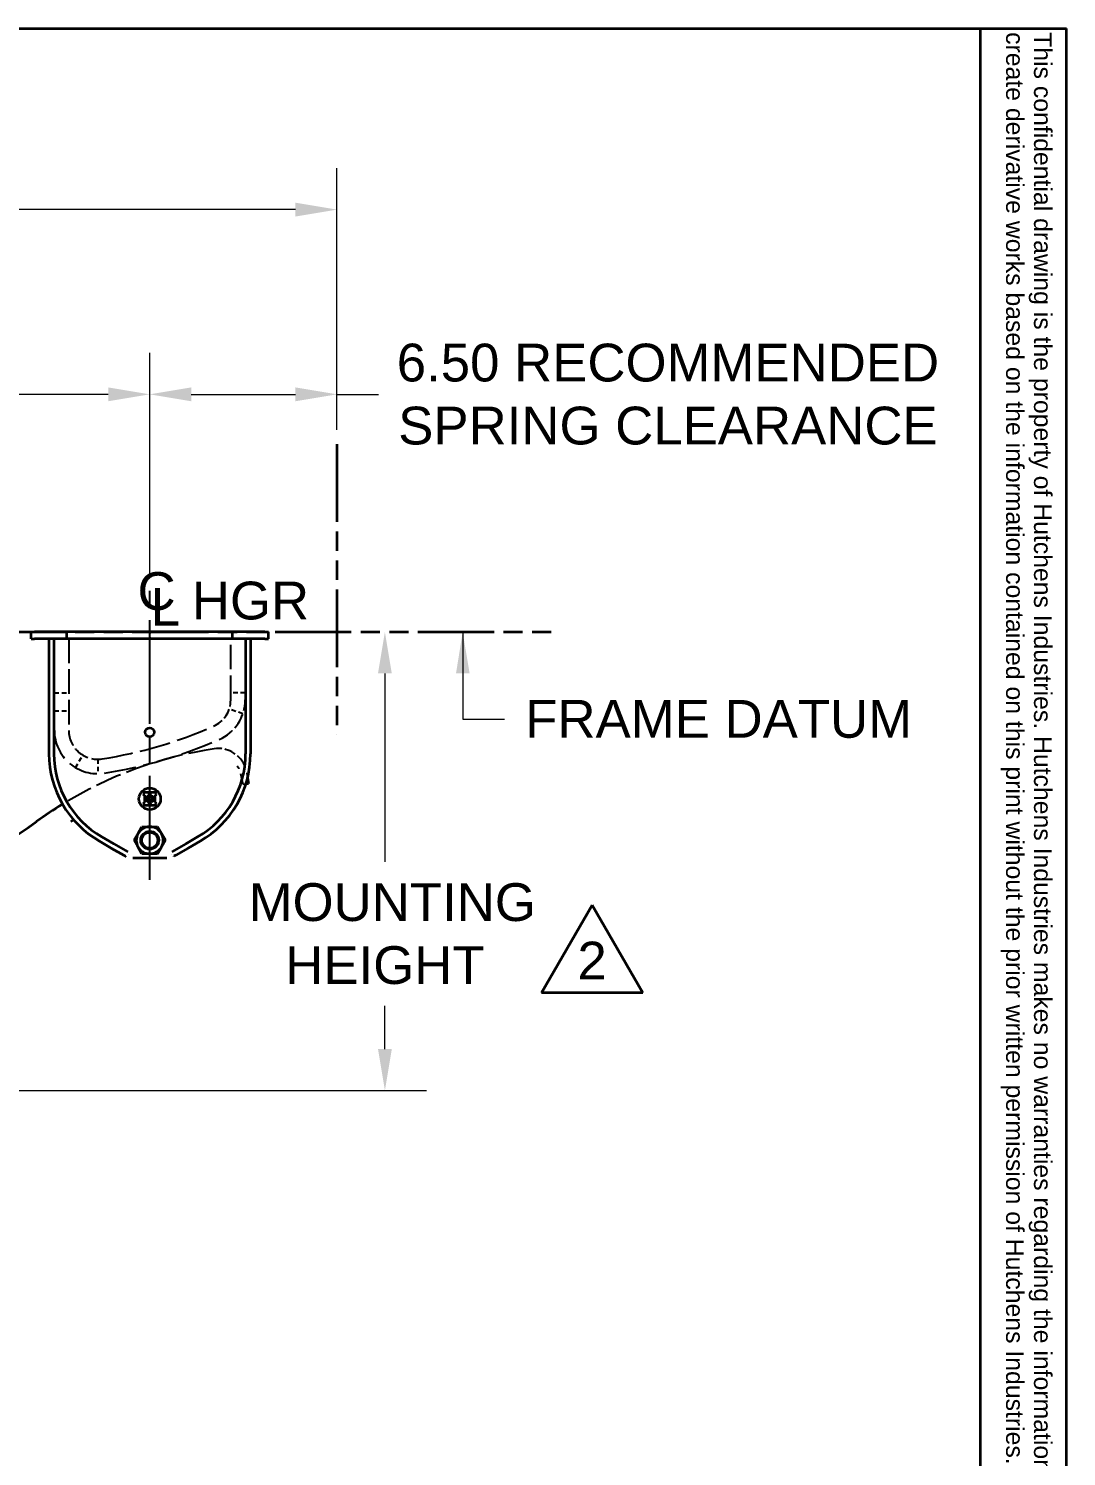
# Model space of a CAD drawing. Header units: inches. Extents: x 8 to 267, y 4 to 172.
# Drawn here: x 230.58 to 266.63, y 122.26 to 171.84 of the extents above; entities that cross this region are included whole.
import ezdxf
from ezdxf.enums import TextEntityAlignment as Align

# ---------------------------------------------------------------- set-up
doc = ezdxf.new("R2010")
doc.units = ezdxf.units.IN
doc.header["$LTSCALE"] = 8
doc.header["$MEASUREMENT"] = 0
for name, pattern in [('CHAIN', [0.7087, 0.4724, -0.0591, 0.1181, -0.0591]), ('DASHED', [0.2067, 0.1654, -0.0413]), ('DOUBLE_DASH_CHAIN', [1.2403, 0.6614, -0.0827, 0.1654, -0.0827, 0.1654, -0.0827])]:
    doc.linetypes.add(name, pattern=pattern)
for name, color, linetype, lineweight in [('Centerline(Hutchens)', 7, 'Continuous', 25), ('Dimensions(Hutchens)', 7, 'Continuous', 25), ('Hidden Edges(Hutchens)', 7, 'DASHED', 25), ('Phantom Lines(Hutchens)', 7, 'DOUBLE_DASH_CHAIN', 70), ('Sketch Geometry(Hutchens)', 7, 'Continuous', 35), ('Symbols(Hutchens)', 7, 'Continuous', 25), ('Visible Edges(Hutchens)', 7, 'Continuous', 35)]:
    doc.layers.add(name, color=color, linetype=linetype, lineweight=lineweight)
doc.styles.add('Hutchens .164', font='ARIAL.TTF')
doc.styles.add('Hutchens .180', font='ARIAL.TTF')
doc.dimstyles.new('HUTCHENS STD DIM X.XX', dxfattribs={"dimscale": 8, "dimtxt": 0.164, "dimasz": 0.18, "dimexe": 0.18, "dimexo": 0.0625, "dimgap": 0.09, "dimtad": 0, "dimtih": 1, "dimtoh": 1, "dimrnd": 1e-08, "dimzin": 4, "dimdsep": 46, "dimtxsty": 'Hutchens .164', "dimcen": 0.09, "dimclrd": 211, "dimclre": 211, "dimclrt": 7, "dimadec": 0, "dimazin": 1, "dimtfac": 0.762195, "dimtofl": 0, "dimtmove": 0, "dimatfit": 3, "dimfxl": 0, "dimtolj": 1, "dimtzin": 0, "dimlwd": 9, "dimlwe": 9, "dimarcsym": 0})
doc.dimstyles.new('HUTCHENS STD DIM X.XX$7', dxfattribs={"dimscale": 8, "dimtxt": 0.164, "dimasz": 0.18, "dimexe": 0.18, "dimexo": 0.0625, "dimgap": 0.09, "dimtad": 0, "dimtih": 1, "dimtoh": 1, "dimrnd": 1e-08, "dimzin": 4, "dimdsep": 46, "dimtxsty": 'Hutchens .164', "dimcen": 0.09, "dimclrd": 7, "dimclre": 211, "dimclrt": 7, "dimadec": 0, "dimazin": 1, "dimtfac": 0.762195, "dimtofl": 0, "dimtmove": 0, "dimatfit": 3, "dimfxl": 0, "dimtolj": 1, "dimtzin": 0, "dimlwd": 9, "dimlwe": 9, "dimarcsym": 0})

# ---------------------------------------------------------------- blocks, each defined once
blk = doc.blocks.new('Borders D-SIZE')
at = {"layer": 'Sketch Geometry(Hutchens)'}
for p, q in [((0.9537, 21.4797), (32.9537, 21.4797)), ((32.9537, 21.4797), (32.9537, 0.5117)), ((32.9537, 21.4797), (33.3287, 21.4797)), ((33.3287, 3.8867), (33.3287, 21.4797))]:
    blk.add_line(p, q, dxfattribs=at)
at = {"layer": 'Symbols(Hutchens)', "color": 7, "insert": (33.1541, 21.4641), "char_height": 0.077, "width": 17.587282, "attachment_point": 4, "rotation": 270, "line_spacing_factor": 0.944221, "style": 'Hutchens .180'}
blk.add_mtext('\\fArial|b0|i0;\\H0.0770;This confidential drawing is the property of Hutchens Industries. Hutchens Industries makes no warranties regarding the information on this document. Nothing hereon may be transmitted or disclosed in whole or in part to other parties. The recipient of this drawing agrees not use this information for manufacturing, nor will they modify, distribute, reverse engineer, or create derivative works based on the information contained on this print without the prior written permission of Hutchens Industries. The recipient agrees not to make copies of the document or reproduce in any manner the information in the document and to return it to Hutchens Industries upon request. Any use of this document is acceptance of the terms stated above. ', dxfattribs=at)
at = {"layer": 'Symbols(Hutchens)', "color": 7}
for tag, p, height, style in [('PART_NO_001', (33.0044, 3.3072), 0.164, 'Hutchens .164'), ('REV_001', (32.9953, 1.6532), 0.18, 'Hutchens .180'), ('Sheet_number_001', (33.0516, 1.1699), 0.164, 'Hutchens .164'), ('SHTS_(TOTAL)_001', (33.0533, 0.7091), 0.164, 'Hutchens .164')]:
    blk.add_attdef(tag, p, '', height=height, rotation=270, dxfattribs=dict(at, style=style))
blk = doc.blocks.new('CL HGR')
at = {"layer": 'Symbols(Hutchens)', "color": 7, "char_height": 0.164, "attachment_point": 5, "style": 'Hutchens .164'}
for s, insert in [('C', (0.0294, -0.0028)), ('L', (0.068, -0.0698)), ('HGR', (0.4373, -0.044))]:
    blk.add_mtext(s, dxfattribs=dict(at, insert=insert))
blk = doc.blocks.new('*D38')
at = {"layer": 'Defpoints', "color": 0, "linetype": 'Continuous'}
for p in [(141.228, 165.551), (241.29, 157.408), (141.228, 141.966)]:
    blk.add_point(p, dxfattribs=at)
at = {"layer": 'Dimensions(Hutchens)', "color": 211, "linetype": 'Continuous', "lineweight": 9}
for p, q in [((141.228, 142.466), (141.228, 166.991)), ((241.29, 157.908), (241.29, 166.991)), ((142.668, 165.551), (179.839, 165.551)), ((239.85, 165.551), (202.679, 165.551))]:
    blk.add_line(p, q, dxfattribs=at)
at = {"layer": 'Dimensions(Hutchens)', "color": 211, "linetype": 'Continuous'}
for points in [[(142.668, 165.791), (142.668, 165.311), (141.228, 165.551)], [(239.85, 165.791), (239.85, 165.311), (241.29, 165.551)]]:
    blk.add_solid(points, dxfattribs=at)
at = {"layer": 'Dimensions(Hutchens)', "color": 7, "linetype": 'Continuous', "lineweight": 9, "insert": (191.259, 165.551), "char_height": 1.312, "attachment_point": 5, "style": 'Hutchens .164'}
blk.add_mtext('\\A1;100.06{ REC CLEARANCE\\PREF}', dxfattribs=at)
blk = doc.blocks.new('*D47')
at = {"layer": 'Defpoints', "color": 0, "linetype": 'Continuous'}
for p in [(234.79, 159.137), (234.79, 152.32), (191.29, 152.157)]:
    blk.add_point(p, dxfattribs=at)
at = {"layer": 'Dimensions(Hutchens)', "color": 211, "linetype": 'Continuous', "lineweight": 9}
for p, q in [((191.29, 152.657), (191.29, 160.577)), ((234.79, 152.82), (234.79, 160.577)), ((192.73, 159.137), (210.082, 159.137)), ((233.35, 159.137), (215.998, 159.137))]:
    blk.add_line(p, q, dxfattribs=at)
at = {"layer": 'Dimensions(Hutchens)', "color": 211, "linetype": 'Continuous'}
for points in [[(192.73, 159.377), (192.73, 158.897), (191.29, 159.137)], [(233.35, 159.377), (233.35, 158.897), (234.79, 159.137)]]:
    blk.add_solid(points, dxfattribs=at)
at = {"layer": 'Dimensions(Hutchens)', "color": 7, "linetype": 'Continuous', "lineweight": 9, "insert": (213.04, 159.137), "char_height": 1.312, "attachment_point": 5, "style": 'Hutchens .164'}
blk.add_mtext('\\A1;43.50', dxfattribs=at)
blk = doc.blocks.new('*D48')
at = {"layer": 'Defpoints', "color": 0, "linetype": 'Continuous'}
for p in [(234.79, 159.137), (241.29, 157.408), (234.79, 152.32)]:
    blk.add_point(p, dxfattribs=at)
at = {"layer": 'Dimensions(Hutchens)', "color": 211, "linetype": 'Continuous', "lineweight": 9}
for p, q in [((234.79, 152.82), (234.79, 160.577)), ((241.29, 157.908), (241.29, 160.577)), ((236.23, 159.137), (239.85, 159.137)), ((241.29, 159.137), (242.73, 159.137))]:
    blk.add_line(p, q, dxfattribs=at)
at = {"layer": 'Dimensions(Hutchens)', "color": 211, "linetype": 'Continuous'}
for points in [[(236.23, 159.377), (236.23, 158.897), (234.79, 159.137)], [(239.85, 159.377), (239.85, 158.897), (241.29, 159.137)]]:
    blk.add_solid(points, dxfattribs=at)
at = {"layer": 'Dimensions(Hutchens)', "color": 7, "linetype": 'Continuous', "lineweight": 9, "insert": (252.788, 159.137), "char_height": 1.312, "attachment_point": 5, "style": 'Hutchens .164'}
blk.add_mtext('\\A1;6.50{ RECOMMENDED\\PSPRING CLEARANCE}', dxfattribs=at)
blk = doc.blocks.new('*D49')
at = {"layer": 'Defpoints', "color": 0, "linetype": 'Continuous'}
for p in [(242.957, 150.886), (215.655, 134.965), (242.957, 134.965)]:
    blk.add_point(p, dxfattribs=at)
at = {"layer": 'Dimensions(Hutchens)', "color": 211, "linetype": 'Continuous', "lineweight": 9}
for p, q in [((242.957, 149.446), (242.957, 142.908)), ((242.957, 136.405), (242.957, 137.901)), ((216.155, 134.965), (244.397, 134.965))]:
    blk.add_line(p, q, dxfattribs=at)
at = {"layer": 'Dimensions(Hutchens)', "color": 211, "linetype": 'Continuous'}
for points in [[(242.717, 149.446), (243.197, 149.446), (242.957, 150.886)], [(242.717, 136.405), (243.197, 136.405), (242.957, 134.965)]]:
    blk.add_solid(points, dxfattribs=at)
at = {"layer": 'Dimensions(Hutchens)', "color": 7, "linetype": 'Continuous', "lineweight": 9, "insert": (242.957, 140.404), "char_height": 1.312, "attachment_point": 5, "style": 'Hutchens .164'}
blk.add_mtext('\\A1; MOUNTING\\PHEIGHT', dxfattribs=at)
blk = doc.blocks.new('FLAG')
at = {"layer": 'Sketch Geometry(Hutchens)'}
for p, q in [((-0.22, -0.1905), (0, 0.1905)), ((0, 0.1905), (0.22, -0.1905)), ((0.22, -0.1905), (-0.22, -0.1905))]:
    blk.add_line(p, q, dxfattribs=at)
at = {"layer": 'Symbols(Hutchens)', "color": 7, "style": 'Hutchens .164'}
blk.add_attdef('NO:', text='', height=0.164, dxfattribs=at).set_placement((-0.0034, -0.0497), align=Align.MIDDLE_CENTER)

msp = doc.modelspace()

# ---------------------------------------------------------------- linework, layer by layer
at = {"layer": 'Centerline(Hutchens)', "linetype": 'CHAIN', "ltscale": 0.954115}
msp.add_line((234.79, 142.2856), (234.79, 152.3202), dxfattribs=at)
at = {"layer": 'Hidden Edges(Hutchens)', "ltscale": 0.642537}
for p, q in [((231.4775, 147.4661), (231.4775, 150.6536)), ((231.9775, 150.6536), (231.9775, 147.4661)), ((237.6025, 148.5286), (237.6025, 150.6536)), ((238.1025, 150.6536), (238.1025, 148.5286))]:
    msp.add_line(p, q, dxfattribs=at)
at = {"layer": 'Hidden Edges(Hutchens)', "ltscale": 0.118944}
for p, q in [((231.4775, 148.7786), (231.9775, 148.7786)), ((238.1025, 148.7786), (237.6025, 148.7786)), ((231.4775, 148.1536), (231.9775, 148.1536)), ((238.0231, 148.0471), (237.5496, 148.2076)), ((232.2115, 146.1764), (232.4668, 146.6063)), ((232.9862, 146.4661), (232.9905, 145.9661))]:
    msp.add_line(p, q, dxfattribs=at)
at = {"layer": 'Hidden Edges(Hutchens)', "ltscale": 0.001489}
msp.add_line((237.9488, 145.957), (237.9478, 145.9608), dxfattribs=at)
at = {"layer": 'Hidden Edges(Hutchens)', "ltscale": 0.298367}
msp.add_line((238.0297, 145.5849), (237.9488, 145.957), dxfattribs=at)
at = {"layer": 'Hidden Edges(Hutchens)', "ltscale": 0.084115}
msp.add_line((238.1604, 145.9928), (238.1875, 145.8128), dxfattribs=at)
at = {"layer": 'Hidden Edges(Hutchens)', "ltscale": 0.023474}
msp.add_line((238.1276, 145.5996), (238.0297, 145.5849), dxfattribs=at)
at = {"layer": 'Hidden Edges(Hutchens)', "ltscale": 0.101731, "flags": 128}
msp.add_lwpolyline([(238.0794, 146.2608), (238.0847, 146.2492)], dxfattribs=at)
at = {"layer": 'Hidden Edges(Hutchens)', "ltscale": 0.771961, "flags": 128}
msp.add_lwpolyline([(237.8803, 146.1439), (237.8276, 146.2307)], dxfattribs=at)
at = {"layer": 'Hidden Edges(Hutchens)', "ltscale": 0.089693, "flags": 128}
msp.add_lwpolyline([(237.8803, 146.1439), (237.8834, 146.138)], dxfattribs=at)
at = {"layer": 'Hidden Edges(Hutchens)', "ltscale": 0.275691}
msp.add_arc((236.6025, 148.5286), 1, 293.63086, 0, dxfattribs=at)
at = {"layer": 'Hidden Edges(Hutchens)', "ltscale": 0.413586}
msp.add_arc((236.6025, 148.5286), 1.5, 293.63086, 0, dxfattribs=at)
at = {"layer": 'Hidden Edges(Hutchens)', "ltscale": 0.784015}
msp.add_arc((232.9775, 147.4661), 1.5, 180, 279.04122, dxfattribs=at)
at = {"layer": 'Hidden Edges(Hutchens)', "ltscale": 0.411456}
msp.add_arc((232.9775, 147.4661), 1, 180, 279.04122, dxfattribs=at)
at = {"layer": 'Hidden Edges(Hutchens)', "ltscale": 0.814862}
msp.add_arc((230.64, 162.1563), 15.875, 279.04122, 293.63086, dxfattribs=at)
at = {"layer": 'Hidden Edges(Hutchens)', "ltscale": 0.682576}
msp.add_arc((239.1114, 132.9553), 14.03, 98.55917, 121.60628, dxfattribs=at)
at = {"layer": 'Hidden Edges(Hutchens)', "ltscale": 0.840527}
msp.add_arc((230.64, 162.1563), 16.375, 279.04122, 293.63086, dxfattribs=at)
at = {"layer": 'Hidden Edges(Hutchens)', "ltscale": 0.306081}
msp.add_arc((237.1722, 145.8401), 1, 24.87628, 98.55888, dxfattribs=at)
at = {"layer": 'Phantom Lines(Hutchens)', "lineweight": 35, "ltscale": 0.508823}
msp.add_line((241.29, 157.4083), (241.29, 147.3108), dxfattribs=at)
at = {"layer": 'Phantom Lines(Hutchens)', "lineweight": 35, "ltscale": 0.499897}
msp.add_line((139.9403, 150.8856), (249.0642, 150.8856), dxfattribs=at)
at = {"layer": 'Visible Edges(Hutchens)'}
for p, q in [((230.665, 150.8856), (230.79, 150.8856)), ((230.665, 150.6536), (230.665, 150.8856)), ((231.915, 150.8856), (230.79, 150.8856)), ((232.29, 150.8856), (231.915, 150.8856)), ((231.915, 150.6536), (231.915, 150.8856)), ((234.7588, 150.8856), (232.29, 150.8856)), ((234.79, 150.8543), (234.7588, 150.8856)), ((234.7588, 150.8856), (234.8213, 150.8856)), ((234.8213, 150.8856), (234.79, 150.8543)), ((237.29, 150.8856), (234.8213, 150.8856)), ((237.665, 150.8856), (237.29, 150.8856)), ((238.79, 150.8856), (237.665, 150.8856)), ((237.665, 150.6536), (237.665, 150.8856)), ((238.79, 150.8856), (238.915, 150.8856)), ((238.915, 150.6536), (238.915, 150.8856)), ((230.665, 150.6536), (230.79, 150.6536)), ((231.915, 150.6536), (230.79, 150.6536)), ((231.29, 150.6536), (231.29, 146.6536)), ((231.463, 150.6536), (231.463, 146.6536)), ((232.29, 150.6536), (231.915, 150.6536)), ((234.7588, 150.6536), (232.29, 150.6536)), ((234.7588, 150.6536), (234.79, 150.6848)), ((234.7588, 150.6536), (234.8213, 150.6536)), ((234.79, 150.6848), (234.8213, 150.6536)), ((237.29, 150.6536), (234.8213, 150.6536)), ((237.665, 150.6536), (237.29, 150.6536)), ((238.79, 150.6536), (237.665, 150.6536)), ((238.117, 150.6536), (238.117, 146.6536)), ((238.29, 150.6536), (238.29, 146.6536)), ((238.79, 150.6536), (238.915, 150.6536)), ((238.1875, 145.8128), (238.2176, 145.6132)), ((234.5713, 145.2786), (234.5713, 145.2473)), ((234.7432, 145.3098), (234.6025, 145.3098)), ((234.7744, 145.2473), (234.7744, 145.2786)), ((234.8057, 145.2786), (234.8057, 145.2473)), ((234.9775, 145.3098), (234.8369, 145.3098)), ((235.0088, 145.2473), (235.0088, 145.2786)), ((238.2176, 145.6132), (238.1276, 145.5996)), ((234.5713, 144.9348), (234.5713, 144.9036)), ((234.6025, 145.2161), (234.6073, 145.2161)), ((234.6073, 144.9661), (234.6025, 144.9661)), ((234.6025, 144.8723), (234.7432, 144.8723)), ((234.6073, 145.2161), (234.6073, 144.9661)), ((234.7323, 145.2161), (234.7432, 145.2161)), ((234.7323, 145.2096), (234.7323, 145.2161)), ((234.7323, 144.9661), (234.7323, 144.9725)), ((234.7432, 144.9661), (234.7323, 144.9661)), ((234.7744, 144.9036), (234.7744, 144.9348)), ((234.8057, 144.9348), (234.8057, 144.9036)), ((234.8369, 145.2161), (234.8478, 145.2161)), ((234.8478, 144.9661), (234.8369, 144.9661)), ((234.8369, 144.8723), (234.9775, 144.8723)), ((234.8478, 145.2161), (234.8478, 145.2096)), ((234.8478, 144.9725), (234.8478, 144.9661)), ((234.9728, 145.2161), (234.9775, 145.2161)), ((234.9728, 144.9661), (234.9728, 145.2161)), ((234.9775, 144.9661), (234.9728, 144.9661)), ((235.0088, 144.9036), (235.0088, 144.9348)), ((234.2485, 143.6536), (234.3839, 143.8881)), ((234.3839, 143.8881), (234.5192, 144.1226)), ((234.5192, 144.1226), (234.79, 144.1226)), ((234.79, 144.1226), (235.0608, 144.1226)), ((235.0608, 144.1226), (235.1962, 143.8881)), ((235.1962, 143.8881), (235.3316, 143.6536)), ((233.04, 143.6225), (233.4512, 143.3851)), ((233.1265, 143.7723), (233.5377, 143.5349)), ((233.4512, 143.3851), (233.89, 143.1317)), ((233.5377, 143.5349), (234.0255, 143.2533)), ((234.3839, 143.4191), (234.2485, 143.6536)), ((234.5192, 143.1846), (234.3839, 143.4191)), ((235.1962, 143.4191), (235.0608, 143.1846)), ((235.3316, 143.6536), (235.1962, 143.4191)), ((236.0424, 143.5349), (235.5545, 143.2533)), ((236.1289, 143.3851), (235.69, 143.1317)), ((236.4535, 143.7723), (236.0424, 143.5349)), ((236.54, 143.6225), (236.1289, 143.3851)), ((233.89, 143.1317), (233.9494, 143.0975)), ((233.9494, 143.0975), (233.9527, 143.0956)), ((235.3774, 143.0286), (234.2027, 143.0286)), ((234.79, 143.1846), (234.5192, 143.1846)), ((235.0608, 143.1846), (234.79, 143.1846)), ((235.6306, 143.0975), (235.6274, 143.0956)), ((235.69, 143.1317), (235.6306, 143.0975))]:
    msp.add_line(p, q, dxfattribs=at)
at = {"layer": 'Visible Edges(Hutchens)', "flags": 128}
for points in [[(232.1451, 144.3613), (232.0525, 144.295)], [(233.9527, 143.0956), (233.9562, 143.0936)], [(234.0255, 143.2533), (234.0276, 143.2497)], [(234.0489, 143.1757), (234.0506, 143.1685)], [(235.5311, 143.1757), (235.5295, 143.1685)], [(235.5545, 143.2533), (235.5524, 143.2497)], [(235.6274, 143.0956), (235.6239, 143.0936)]]:
    msp.add_lwpolyline(points, dxfattribs=at)
at = {"layer": 'Visible Edges(Hutchens)'}
for centre, radius in [((234.79, 147.4036), 0.1563), ((234.79, 145.0911), 0.375), ((234.79, 145.0911), 0.0781), ((234.79, 143.6536), 0.3126), ((234.79, 143.6536), 0.3125), ((234.79, 143.6536), 0.28)]:
    msp.add_circle(centre, radius, dxfattribs=at)
for centre, radius, start, end in [((234.79, 146.6536), 3.5, 180, 240), ((234.79, 146.6536), 3.327, 180, 240), ((234.79, 146.6536), 3.327, 300, 0), ((234.79, 146.6536), 3.5, 300, 0), ((234.6025, 145.2786), 0.0312, 90, 180), ((234.7432, 145.2786), 0.0312, 0, 90), ((234.8369, 145.2786), 0.0312, 90, 180), ((234.9775, 145.2786), 0.0313, 0, 90), ((239.1114, 132.9553), 14.03, 121.60628, 126.01567), ((234.6025, 145.2473), 0.0313, 180, 270), ((234.6025, 144.9348), 0.0312, 90, 180), ((234.6025, 144.9036), 0.0313, 180, 270), ((234.79, 145.0911), 0.117, 126.89406, 233.10594), ((234.701, 145.2096), 0.0312, 306.89406, 0), ((234.701, 144.9725), 0.0312, 0, 53.10594), ((234.7432, 145.2473), 0.0312, 270, 0), ((234.7432, 144.9348), 0.0312, 0, 90), ((234.7432, 144.9036), 0.0312, 270, 0), ((234.8369, 145.2473), 0.0312, 180, 270), ((234.8369, 144.9348), 0.0312, 90, 180), ((234.8369, 144.9036), 0.0312, 180, 270), ((234.879, 145.2096), 0.0312, 180, 233.10594), ((234.879, 144.9725), 0.0312, 126.89406, 180), ((234.79, 145.0911), 0.117, 306.89406, 53.10594), ((234.9775, 145.2473), 0.0312, 270, 0), ((234.9775, 144.9348), 0.0313, 0, 90), ((234.9775, 144.9036), 0.0312, 270, 0), ((219.828, 159.4814), 18.7646, 269.59605, 306.01569), ((234.79, 143.6536), 0.469, 150, 210), ((234.79, 143.6536), 0.469, 90, 150), ((234.79, 143.6536), 0.469, 30, 90), ((234.79, 143.6536), 0.469, 330, 30), ((234.79, 143.6536), 0.469, 210, 270), ((234.79, 143.6536), 0.469, 270, 330)]:
    msp.add_arc(centre, radius, start, end, dxfattribs=at)

# ---------------------------------------------------------------- block references
at = {"xscale": 8, "yscale": 8, "zscale": 8}
for name, p in [('Borders D-SIZE', (0, 0)), ('CL HGR', (234.79, 152.3202))]:
    msp.add_blockref(name, p, dxfattribs=at)
ref = msp.add_blockref('FLAG', (250.1601, 139.8761), dxfattribs=dict(xscale=8, yscale=8, zscale=8))
ref.add_attrib('NO:_001', '2', (249.6447, 138.8199), dxfattribs={"layer": 'Symbols(Hutchens)', "color": 7, "height": 1.312, "style": 'Hutchens .164'})

# ---------------------------------------------------------------- texts
at = {"layer": 'Symbols(Hutchens)', "color": 7, "insert": (254.5501, 147.8607), "char_height": 1.312, "width": 13.443999, "attachment_point": 5, "style": 'Hutchens .164'}
msp.add_mtext('{FRAME DATUM}', dxfattribs=at)

# ---------------------------------------------------------------- dimensions: what is measured, and where the dimension line sits
at = {"layer": 'Dimensions(Hutchens)', "color": 211, "linetype": 'Continuous', "lineweight": 9}
dim = msp.add_linear_dim(base=(141.2275, 165.5508), p1=(241.29, 157.4083), p2=(141.2275, 141.9661), text='<>{ REC CLEARANCE\\PREF}', dimstyle='HUTCHENS STD DIM X.XX', override={"dimtih": 0, "dimtoh": 0, "dimdec": 2, "dimtp": 0, "dimtm": 0, "dimtdec": 2, "dimatfit": 1}, dxfattribs=at)
dim.commit()
dim.dimension.update_dxf_attribs({"geometry": '*D38', "text_midpoint": (191.2588, 165.5508), "dimtype": 160})
for base, p1, p2, angle, text, override, picture, middle in [((234.79, 159.1368), (241.29, 157.4083), (234.79, 152.3202), 180, '<>{ RECOMMENDED\\PSPRING CLEARANCE}', {"dimtih": 0, "dimtoh": 0, "dimdec": 2, "dimtp": 0, "dimtm": 0, "dimtdec": 2, "dimatfit": 2}, '*D48', (252.7875, 159.1368)), ((242.9572, 134.9652), (242.9572, 150.8856), (215.655, 134.9652), 270, ' MOUNTING\\PHEIGHT', {"dimdec": 2, "dimse1": 1, "dimtp": 0, "dimtm": 0, "dimtdec": 2, "dimatfit": 1}, '*D49', (242.9572, 140.4044))]:
    dim = msp.add_linear_dim(base=base, p1=p1, p2=p2, angle=angle, text=text, dimstyle='HUTCHENS STD DIM X.XX', override=override, dxfattribs=at)
    dim.commit()
    dim.dimension.update_dxf_attribs({"geometry": picture, "text_midpoint": middle, "dimtype": 160})
dim = msp.add_linear_dim(base=(234.79, 159.1368), p1=(191.29, 152.157), p2=(234.79, 152.3202), dimstyle='HUTCHENS STD DIM X.XX', override={"dimtih": 0, "dimtoh": 0, "dimdec": 2, "dimtp": 0, "dimtm": 0, "dimtdec": 2, "dimatfit": 1}, dxfattribs=at)
dim.commit()
dim.dimension.update_dxf_attribs({"geometry": '*D47', "text_midpoint": (213.04, 159.1368), "dimtype": 160})

# ---------------------------------------------------------------- leaders
at = {"layer": 'Symbols(Hutchens)', "color": 7, "linetype": 'Continuous', "lineweight": 9, "annotation_type": 0, "has_hookline": 1, "hookline_direction": 0, "text_width": 13.1513}
msp.add_leader([(245.6583, 150.8856), (245.6681, 147.8607), (247.1081, 147.8607)], dimstyle='HUTCHENS STD DIM X.XX$7', override={"dimtad": 0}, dxfattribs=at)

doc.saveas('drawing.dxf')
